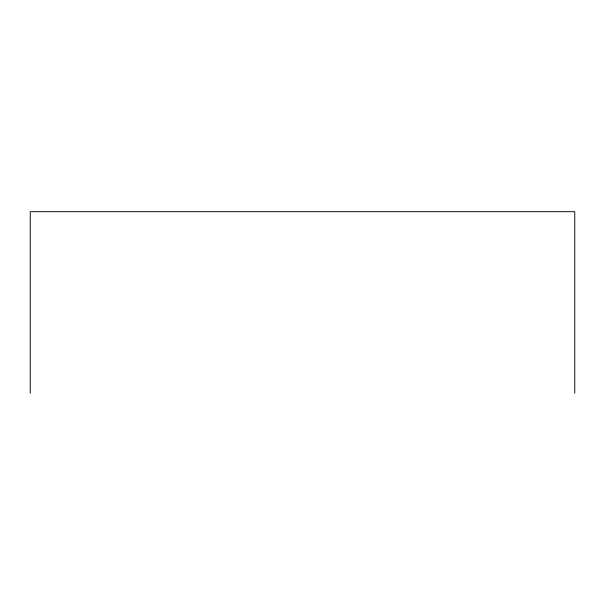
<?xml version="1.0" encoding="UTF-8"?>
<svg xmlns="http://www.w3.org/2000/svg" width="605" height="605" viewBox="0 0 605 605"><rect width="100%" height="100%" fill="white"/><g stroke="black" fill="none" stroke-linecap="round" stroke-linejoin="round"><path stroke-width="0.91" d="M574.75 393.311L574.75 211.69L30.25 211.69L30.25 393.311"/></g></svg>
